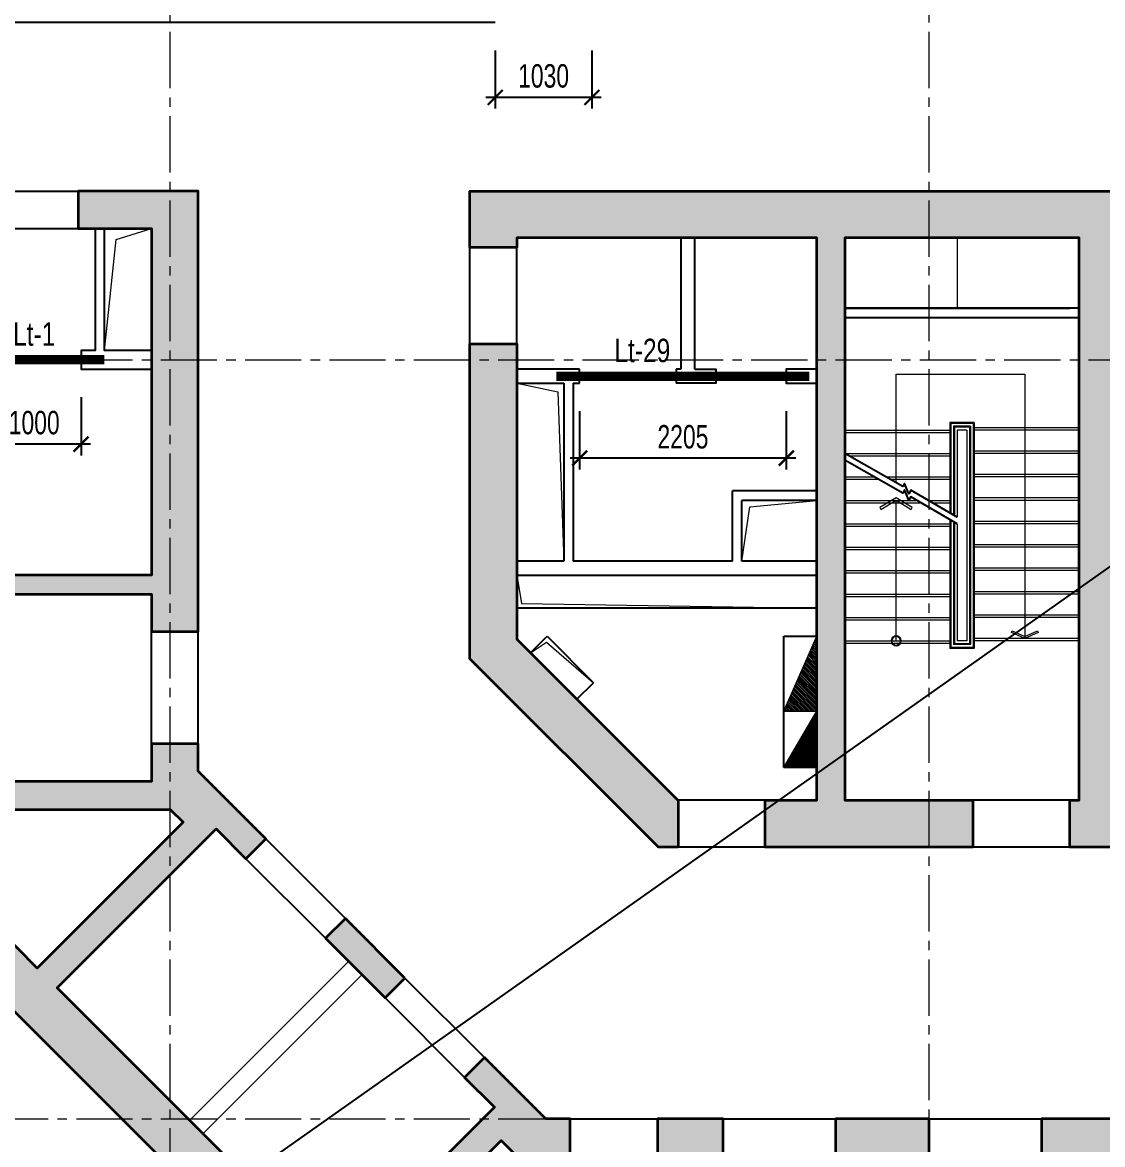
# Model space of a CAD drawing. Header units: millimetres. Extents: x 0 to 84100, y 0 to 158663.
# Drawn here: x 41145 to 52670, y 70951 to 82926 of the extents above; entities that cross this region are included whole.
import ezdxf
from ezdxf.enums import TextEntityAlignment as Align

# ---------------------------------------------------------------- set-up
doc = ezdxf.new("R2010")
doc.units = ezdxf.units.MM
doc.header["$LTSCALE"] = 800
doc.header["$MEASUREMENT"] = 0
doc.linetypes.add('CENTER2', pattern=[1.125, 0.75, -0.125, 0.125, -0.125])
doc.layers.get('DEFPOINTS').update_dxf_attribs({"color": 87})
for name, color, linetype, lineweight in [('CDC - THAY', 9, 'Continuous', 20), ('CDC.01.AXIS', 160, 'CENTER2', 13), ('CDC.09.COLUMN', 4, 'Continuous', 35), ('CDC.11.NOTE', 8, 'Continuous', 18)]:
    doc.layers.add(name, color=color, linetype=linetype, lineweight=lineweight)
for name, color, linetype in [('CDC.02.DIM', 1, 'Continuous'), ('CDC.03.BORDER', 3, 'Continuous'), ('CDC.06.TEXT', 2, 'Continuous'), ('CDC.10.HATCH', 9, 'Continuous'), ('KCS_LANH_TO', 3, 'Continuous')]:
    doc.layers.add(name, color=color, linetype=linetype)
doc.layers.add('KCS_Plotter', color=11, linetype='Continuous', plot=False)
doc.styles.add('KCS_SMTEXT', font='arial.ttf', dxfattribs={"width": 0.7})
doc.dimstyles.new('KCS_DIM100', dxfattribs={"dimscale": 100, "dimtxt": 2.5, "dimasz": 1.6, "dimexe": 1.2, "dimexo": 0, "dimgap": 1, "dimtad": 1, "dimdec": 0, "dimzin": 0, "dimdsep": 46, "dimtxsty": 'KCS_SMTEXT', "dimblk": 'ARCHTICK', "dimcen": 0, "dimdle": 1, "dimclrd": 1, "dimclre": 1, "dimclrt": 2, "dimadec": 0, "dimazin": 0, "dimtfac": 1, "dimtdec": 0, "dimtix": 1, "dimtmove": 2, "dimatfit": 3, "dimfxl": 1, "dimtolj": 1, "dimtzin": 0, "dimarcsym": 0})

# ---------------------------------------------------------------- blocks, each defined once
blk = doc.blocks.new('*X5')
at = {"color": 0}
for p, q in [((30675, 38842), (30681, 38848)), ((30675, 38816), (30699, 38840)), ((30675, 38789), (30717, 38831)), ((30675, 38763), (30736, 38823)), ((30675, 38736), (30754, 38815)), ((30675, 38710), (30773, 38807)), ((30675, 38683), (30791, 38799)), ((30675, 38656), (30810, 38791)), ((30675, 38630), (30828, 38783)), ((30675, 38603), (30847, 38775)), ((30675, 38577), (30865, 38767)), ((30675, 38550), (30883, 38759)), ((30675, 38524), (30902, 38751)), ((30678, 38500), (30920, 38743)), ((30704, 38500), (30939, 38735)), ((30731, 38500), (30957, 38727)), ((30757, 38500), (30976, 38718)), ((30784, 38500), (30994, 38710)), ((30810, 38500), (31013, 38702)), ((30837, 38500), (31031, 38694)), ((30863, 38500), (31049, 38686)), ((30890, 38500), (31068, 38678)), ((30916, 38500), (31086, 38670)), ((30943, 38500), (31105, 38662)), ((30969, 38500), (31123, 38654)), ((30996, 38500), (31142, 38646)), ((31022, 38500), (31160, 38638)), ((31049, 38500), (31179, 38630)), ((31075, 38500), (31197, 38622)), ((31102, 38500), (31215, 38614)), ((31128, 38500), (31234, 38605)), ((31155, 38500), (31252, 38597)), ((31181, 38500), (31271, 38589)), ((31208, 38500), (31289, 38581)), ((31234, 38500), (31308, 38573)), ((31261, 38500), (31326, 38565)), ((31288, 38500), (31345, 38557)), ((31314, 38500), (31363, 38549)), ((31341, 38500), (31381, 38541)), ((31367, 38500), (31400, 38533)), ((31394, 38500), (31418, 38525)), ((31420, 38500), (31437, 38517)), ((31447, 38500), (31455, 38509)), ((31473, 38500), (31474, 38501))]:
    blk.add_line(p, q, dxfattribs=at)
blk = doc.blocks.new('TRUC9-31')
at = {"layer": 'CDC.10.HATCH', "ltscale": 0.5}
h = blk.add_hatch(dxfattribs=at)
h.set_pattern_fill('BETONG', color=256, scale=100, style=0, pattern_type=2)
h.set_pattern_definition([(50, (0, 0), (717.26, -62.752), [75, -825]), (355, (0, 0), (-138.751, 752.192), [60, -660]), (100.4514, (59.8, -5.2), (578.509, 689.4395), [63.74, -701.142]), (46.1842, (0, 200), (1067.241, -165.519), [112.5, -1237.5]), (96.6356, (88.9, 186.2), (934.663, 974.118), [95.61, -1051.713]), (351.1842, (0, 200), (934.662, 974.119), [90, -990]), (21, (100, 150), (596.907, -402.619), [75, -825]), (226, (100, 150), (671.882, -365.54), [60, -660]), (71.4514, (149.74, 116.45), (840.223, 322.5305), [63.74, -701.142]), (67.5, (0, 0), (-155.9162, 294.3745), [0, -652, 0, -670, 0, -662.5]), (4.5, (0, 0), (283.351, 380.1032), [0, -382, 0, -637, 0, -252.5]), (327.5, (-223, 0), (533.8224, -22.5549), [0, -250, 0, -780, 0, -1035]), (317.5, (-323, 0), (583.186, 100.105), [0, -325, 0, -518, 0, -735]), (315, (0, 0), (300.5204, 300.5204), []), (315, (0, 122.5), (300.5204, 300.5204), [])])
h.paths.add_polyline_path([(42900, 34200), (35900, 34200), (35900, 33600), (36400, 33600), (36400, 33700), (39600, 33700), (39600, 27700), (39050, 27700), (39050, 27200), (41270, 27200), (41270, 27700), (39900, 27700), (39900, 33700), (42400, 33700), (42400, 27700), (42300, 27700), (42300, 27200), (42900, 27200)])
h.paths.add_polyline_path([(36400, 32570), (35900, 32570), (35900, 29210), (37910, 27200), (38120, 27200), (38120, 27697), (36400, 29417)], flags=17)
h.paths.add_polyline_path([(38200, 23800), (38600, 23800), (38600, 24300), (37900, 24300), (37900, 24000), (37900, 21600), (35590, 21600), (35334, 21857), (34980, 21503), (35701, 20782), (36020, 21100), (42900, 21100), (42900, 24300), (42000, 24300), (42000, 23800), (42400, 23800), (42400, 21600), (38200, 21600)])
h.paths.add_polyline_path([(40800, 24300), (39800, 24300), (39800, 23800), (40800, 23800)], flags=17)
h.paths.add_polyline_path([(36970, 24300), (36709, 24300), (36055, 24954), (35843, 24742), (36161, 24423), (34464, 22726), (31494, 25696), (33191, 27393), (33509, 27075), (33721, 27287), (33000, 28009), (33000, 28300), (32500, 28300), (32500, 27900), (30300, 27900), (30300, 29900), (32500, 29900), (32500, 29500), (33000, 29500), (33000, 34200), (31720, 34200), (31720, 33800), (32500, 33800), (32500, 30100), (30300, 30100), (30300, 33800), (30480, 33800), (30480, 34200), (29800, 34200), (29800, 31660), (29800, 27326), (29479, 27004), (29832, 26651), (30300, 27118), (30300, 27600), (32702, 27600), (32838, 27464), (31282, 25908), (30844, 26347), (30490, 25993), (34323, 22161), (36232, 24070), (36502, 23800), (36970, 23800)])
h.paths.add_polyline_path([(31317, 21772), (31105, 21560), (31529, 21135), (29762, 19368), (29974, 19155), (31742, 20923), (32095, 20570), (32307, 20782)])
h.paths.add_polyline_path([(34004, 19085), (33226, 19863), (33014, 19650), (33439, 19226), (31671, 17458), (32024, 17105)])
h.paths.add_polyline_path([(27923, 24742), (28347, 24317), (28560, 24530), (27782, 25307), (25802, 23327), (26155, 22974)])
h.paths.add_polyline_path([(29479, 23610), (29267, 23398), (29620, 23045), (27852, 21277), (28065, 21065), (29832, 22832), (30186, 22479), (30398, 22691)])
h.paths.add_polyline_path([(34994, 25590), (35206, 25802), (34570, 26439), (34358, 26227)], flags=17)
at = {"layer": 'CDC - THAY', "lineweight": 25}
blk.add_line((38300, 33700), (38150, 33700), dxfattribs=at)
at = {"layer": 'CDC - THAY', "ltscale": 0.5}
for p, q in [((34605, 25979), (32926, 24300)), ((34747, 25838), (33050, 24141))]:
    blk.add_line(p, q, dxfattribs=at)
at = {"layer": 'CDC.01.AXIS'}
for p, q in [((32700, -1600), (32700, 50200)), ((40800, -1600), (40800, 50200)), ((-1600, 32400), (58900, 32400)), ((-1600, 24300), (58900, 24300))]:
    blk.add_line(p, q, dxfattribs=at)
at = {"layer": 'CDC.03.BORDER'}
for p, q in [((30480, 34200), (31720, 34200)), ((30480, 33800), (31720, 33800)), ((35900, 32570), (35900, 33600)), ((36400, 32570), (36400, 33600)), ((39900, 32950), (42300, 32950)), ((39900, 32850), (42400, 32850)), ((36900, 32150), (36900, 30250)), ((37000, 32150), (37000, 30250)), ((38700, 30250), (38700, 31000)), ((38800, 30250), (38800, 30900)), ((39600, 29750), (36400, 29750)), ((32500, 28300), (32500, 29500)), ((33000, 28300), (33000, 29500)), ((36545, 29272), (36722, 29449)), ((36722, 29449), (37217, 28954)), ((39250, 28650), (39250, 29450)), ((39250, 29450), (39600, 29450)), ((37040, 28777), (37217, 28954)), ((39250, 28050), (39250, 28650)), ((39600, 28050), (39250, 28050)), ((39050, 27700), (38120, 27700)), ((42300, 27700), (41270, 27700)), ((33721, 27287), (34570, 26439)), ((39050, 27200), (38120, 27200)), ((42300, 27200), (41270, 27200)), ((33509, 27075), (34358, 26227)), ((35206, 25802), (36055, 24954)), ((34994, 25590), (35843, 24742)), ((36970, 24300), (37900, 24300)), ((38600, 24300), (39800, 24300)), ((40800, 24300), (42000, 24300))]:
    blk.add_line(p, q, dxfattribs=at)
at = {"layer": 'CDC.03.BORDER', "lineweight": 25}
for p, q in [((38150, 33700), (38150, 32300)), ((38300, 32300), (38300, 33700)), ((37070, 32300), (36400, 32300)), ((37070, 32150), (37070, 32300)), ((38150, 32300), (38100, 32300)), ((38100, 32300), (38100, 32150)), ((36400, 32150), (36900, 32150)), ((37000, 32150), (37070, 32150)), ((39600, 31000), (38700, 31000)), ((39600, 30900), (38800, 30900)), ((36900, 30250), (36400, 30250)), ((38700, 30250), (37000, 30250)), ((39600, 30250), (38800, 30250)), ((36400, 30100), (39600, 30100))]:
    blk.add_line(p, q, dxfattribs=at)
for points in [[(31900, 33800), (31900, 32500), (31750, 32500), (31750, 32300), (32500, 32300)], [(32500, 32500), (32000, 32500), (32000, 33800)]]:
    blk.add_lwpolyline(points, dxfattribs=at)
at = {"layer": 'CDC.03.BORDER'}
blk.add_lwpolyline([(42400, 32950), (39900, 32950), (39900, 33700), (42400, 33700)], close=True, dxfattribs=at)
for points in [[(38300, 32300), (38525, 32300), (38525, 32150), (38100, 32150)], [(39600, 32300), (39275, 32300), (39275, 32150), (39600, 32150)]]:
    blk.add_lwpolyline(points, dxfattribs=at)
at = {"layer": 'CDC.09.COLUMN', "lineweight": 25}
blk.add_line((36400, 32300), (36400, 32150), dxfattribs=at)
at = {"layer": 'CDC.09.COLUMN'}
blk.add_line((41270, 27200, 0), (41270, 27700, 0), dxfattribs=at)
for points in [[(30300, 27600), (32702, 27600), (32838, 27464), (31282, 25908), (30844, 26347)], [(30490, 25993), (34323, 22161), (36232, 24070), (36502, 23800), (36970, 23800), (36970, 24300), (36709, 24300), (36055, 24954), (35843, 24742), (36161, 24423), (34464, 22726), (31494, 25696), (33191, 27393), (33509, 27075), (33721, 27287), (33000, 28009), (33000, 28300), (32500, 28300), (32500, 27900), (30300, 27900)], [(30300, 29900), (32500, 29900), (32500, 29500), (33000, 29500), (33000, 34200), (31720, 34200), (31720, 33800), (32500, 33800), (32500, 30100), (30300, 30100)], [(41270, 27200), (39050, 27200), (39050, 27700), (39600, 27700), (39600, 33700), (36400, 33700), (36400, 33600), (35900, 33600), (35900, 34200), (42900, 34200), (42900, 27200), (42300, 27200), (42300, 27700), (42400, 27700), (42400, 33700), (39900, 33700), (39900, 27700), (41270, 27700)], [(35206, 25802), (34570, 26439), (34358, 26227), (34994, 25590), (35206, 25802)]]:
    blk.add_lwpolyline(points, dxfattribs=at)
for points in [[(38120, 27200), (37910, 27200), (35900, 29210), (35900, 32570), (36400, 32570), (36400, 29417), (38117, 27700), (38120, 27700)], [(42900, 21100), (42900, 24300), (42000, 24300), (42000, 23800), (42400, 23800), (42400, 21600), (38200, 21600), (38200, 23800), (38600, 23800), (38600, 24300), (37900, 24300), (37900, 24000), (37900, 21600), (35590, 21600), (35334, 21857), (34980, 21503), (35701, 20782), (36020, 21100)], [(39800, 24300), (39800, 23800), (40800, 23800), (40800, 24300)]]:
    blk.add_lwpolyline(points, close=True, dxfattribs=at)
at = {"layer": 'CDC.11.NOTE', "ltscale": 200}
for p, q in [((39900, 31650), (39900, 32850)), ((39900, 32850), (42400, 32850)), ((39900, 31650), (39900, 32850)), ((39900, 32850), (42400, 32850)), ((39900, 31650), (39900, 32850)), ((42400, 31700), (42400, 32850)), ((42400, 31700), (42400, 32850)), ((42400, 31700), (42400, 32850)), ((39900, 31650), (41020, 31650)), ((41270, 31720), (41030, 31720)), ((41030, 31720), (41030, 30760)), ((41240, 31690), (41060, 31690)), ((41060, 31690), (41060, 30743)), ((41240, 31690), (41240, 29360)), ((41270, 31720), (41270, 29330)), ((42400, 31650), (41280, 31650)), ((39900, 31400), (41020, 31400)), ((42400, 31400), (41280, 31400)), ((39900, 31150), (40216, 31150)), ((40338, 31150), (41020, 31150)), ((42400, 31150), (41280, 31150)), ((39900, 30900), (40668, 30900)), ((40789, 30900), (41020, 30900)), ((42400, 30900), (41280, 30900)), ((41030, 30691), (41030, 29330)), ((41060, 30673), (41060, 29360)), ((39900, 30650), (41020, 30650)), ((42400, 30650), (41280, 30650)), ((39900, 30400), (41020, 30400)), ((42400, 30400), (41280, 30400)), ((39900, 30150), (41020, 30150)), ((42400, 30150), (41280, 30150)), ((39900, 29900), (41020, 29900)), ((42400, 29900), (41280, 29900)), ((39900, 29650), (41020, 29650)), ((42400, 29650), (41280, 29650)), ((39900, 29400), (41020, 29400)), ((41240, 29360), (41060, 29360)), ((42400, 29400), (41280, 29400)), ((41270, 29330), (41030, 29330))]:
    blk.add_line(p, q, dxfattribs=at)
at = {"layer": 'CDC.11.NOTE', "ltscale": 2}
for p, q in [((39900, 31625), (41020, 31625)), ((41100, 31650), (41100, 30720)), ((41200, 31650), (41100, 31650)), ((41200, 31650), (41200, 29400)), ((42400, 31675), (41280, 31675)), ((39944, 31375), (41020, 31375)), ((42400, 31425), (41280, 31425)), ((42400, 31175), (41280, 31175)), ((39900, 31125), (40260, 31125)), ((40382, 31125), (41020, 31125)), ((42400, 30925), (41280, 30925)), ((39900, 30875), (40711, 30875)), ((40832, 30875), (41020, 30875)), ((41070, 30668), (41070, 29370)), ((42400, 30675), (41280, 30675)), ((39900, 30625), (41020, 30625)), ((41100, 30650), (41100, 29400)), ((42400, 30425), (41280, 30425)), ((39900, 30375), (41020, 30375)), ((39900, 30125), (41020, 30125)), ((42400, 30175), (41280, 30175)), ((39900, 29875), (41020, 29875)), ((42400, 29925), (41280, 29925)), ((39900, 29625), (41020, 29625)), ((42400, 29675), (41280, 29675)), ((39900, 29375), (41020, 29375)), ((41200, 29400), (41100, 29400)), ((42400, 29425), (41280, 29425))]:
    blk.add_line(p, q, dxfattribs=at)
at = {"layer": 'CDC.11.NOTE'}
for p, q in [((41280, 31730), (41020, 31730)), ((41020, 31730), (41020, 30766)), ((41230, 31680), (41070, 31680)), ((41070, 31680), (41070, 30737)), ((41200, 31650), (41100, 31650)), ((41230, 31680), (41230, 29370)), ((41280, 31730), (41280, 29320)), ((41020, 30697), (41020, 29320)), ((39250, 28650), (39600, 29450)), ((39600, 29450), (39600, 28650)), ((41230, 29370), (41070, 29370)), ((41280, 29320), (41020, 29320)), ((39600, 28650), (39250, 28650)), ((39250, 28050), (39600, 28650)), ((39250, 28650), (39600, 28650)), ((39600, 28650), (39600, 28050))]:
    blk.add_line(p, q, dxfattribs=at)
for points in [[(32000, 32500), (32125, 33685), (32500, 33800)], [(41100, 33700), (41100, 32950)], [(36400, 32150), (36836, 32058), (36900, 30250)], [(38800, 30250), (38886, 30831), (39600, 30900)], [(36400, 30100), (36448, 29799), (39600, 29750)], [(36545, 29272), (36715, 29385), (37217, 28954)]]:
    blk.add_lwpolyline(points, dxfattribs=at)
at = {"layer": 'CDC.11.NOTE', "ltscale": 6, "flags": 128}
blk.add_lwpolyline([(40447, 31088), (40447, 32248), (41821, 32248), (41821, 29425)], dxfattribs=at)
at = {"layer": 'CDC.11.NOTE', "lineweight": 25}
for points in [[(41100, 30720), (40603, 31007), (40581, 30970), (40536, 31081), (40517, 31048), (39900, 31400)], [(41100, 30650), (40603, 30938), (40581, 30901), (40536, 31011), (40517, 30978), (39900, 31330)]]:
    blk.add_lwpolyline(points, dxfattribs=at)
at = {"layer": 'CDC.11.NOTE', "ltscale": 2}
for points in [[(40608, 30803), (40618, 30823), (40447, 30925), (40275, 30823), (40285, 30803), (40447, 30901), (40608, 30803)], [(40447, 29400), (40447, 30900)], [(41956, 29507), (41964, 29490), (41821, 29425), (41678, 29490), (41686, 29507), (41821, 29446), (41956, 29507)]]:
    blk.add_lwpolyline(points, dxfattribs=at)
at = {"layer": 'CDC.11.NOTE', "lineweight": 25}
blk.add_lwpolyline([(40447, 29450, 1), (40447, 29350, 1)], format="xyb", close=True, dxfattribs=at)
at = {"layer": 'CDC.10.HATCH', "rotation": 90}
blk.add_blockref('*X5', (78100, -2025), dxfattribs=at)
at = {"layer": 'CDC.10.HATCH', "xscale": 0.75, "rotation": 90}
blk.add_blockref('*X5', (78100, 5044), dxfattribs=at)
blk = doc.blocks.new('_ArchTick')
at = {"color": 0, "linetype": 'ByBlock', "const_width": 0.15}
blk.add_lwpolyline([(-0.5, -0.5), (0.5, 0.5)], dxfattribs=at)
blk = doc.blocks.new('*D239')
at = {"layer": 'CDC.02.DIM', "color": 1, "lineweight": -2, "transparency": 16777216}
for p, q in [((46191, 82626), (46191, 82006)), ((47221, 82626), (47221, 82006)), ((47321, 82126), (46091, 82126))]:
    blk.add_line(p, q, dxfattribs=at)
at = {"layer": 'DEFPOINTS', "color": 0, "transparency": 16777216}
for p in [(46191, 82626), (47221, 82626), (46191, 82126)]:
    blk.add_point(p, dxfattribs=at)
at = {"layer": 'CDC.02.DIM', "color": 1, "lineweight": -2, "transparency": 16777216, "xscale": 160, "yscale": 160, "zscale": 160, "rotation": 180}
blk.add_blockref('_ArchTick', (46191, 82126), dxfattribs=at)
at = {"layer": 'CDC.02.DIM', "color": 1, "lineweight": -2, "transparency": 16777216, "xscale": 160, "yscale": 160, "zscale": 160}
blk.add_blockref('_ArchTick', (47221, 82126), dxfattribs=at)
at = {"layer": 'CDC.02.DIM', "color": 2, "transparency": 16777216, "insert": (46706, 82354), "char_height": 250, "attachment_point": 5, "style": 'KCS_SMTEXT'}
blk.add_mtext('\\A1;1030', dxfattribs=at)
blk = doc.blocks.new('*D257')
at = {"layer": 'CDC.02.DIM', "color": 1, "lineweight": -2, "transparency": 16777216}
for p, q in [((40771, 78926), (40771, 78306)), ((41771, 78926), (41771, 78306)), ((41871, 78426), (40671, 78426))]:
    blk.add_line(p, q, dxfattribs=at)
at = {"layer": 'DEFPOINTS', "color": 0, "transparency": 16777216}
for p in [(40771, 78926), (41771, 78926), (40771, 78426)]:
    blk.add_point(p, dxfattribs=at)
at = {"layer": 'CDC.02.DIM', "color": 1, "lineweight": -2, "transparency": 16777216, "xscale": 160, "yscale": 160, "zscale": 160, "rotation": 180}
blk.add_blockref('_ArchTick', (40771, 78426), dxfattribs=at)
at = {"layer": 'CDC.02.DIM', "color": 1, "lineweight": -2, "transparency": 16777216, "xscale": 160, "yscale": 160, "zscale": 160}
blk.add_blockref('_ArchTick', (41771, 78426), dxfattribs=at)
at = {"layer": 'CDC.02.DIM', "color": 2, "transparency": 16777216, "insert": (41271, 78654), "char_height": 250, "attachment_point": 5, "style": 'KCS_SMTEXT'}
blk.add_mtext('\\A1;1000', dxfattribs=at)
blk = doc.blocks.new('*D405')
at = {"layer": 'CDC.02.DIM', "color": 1, "lineweight": -2, "transparency": 16777216}
for p, q in [((47091, 78776), (47091, 78156)), ((49296, 78776), (49296, 78156)), ((49396, 78276), (46991, 78276))]:
    blk.add_line(p, q, dxfattribs=at)
at = {"layer": 'DEFPOINTS', "color": 0, "transparency": 16777216}
for p in [(47091, 78776), (49296, 78776), (47091, 78276)]:
    blk.add_point(p, dxfattribs=at)
at = {"layer": 'CDC.02.DIM', "color": 1, "lineweight": -2, "transparency": 16777216, "xscale": 160, "yscale": 160, "zscale": 160, "rotation": 180}
blk.add_blockref('_ArchTick', (47091, 78276), dxfattribs=at)
at = {"layer": 'CDC.02.DIM', "color": 1, "lineweight": -2, "transparency": 16777216, "xscale": 160, "yscale": 160, "zscale": 160}
blk.add_blockref('_ArchTick', (49296, 78276), dxfattribs=at)
at = {"layer": 'CDC.02.DIM', "color": 2, "transparency": 16777216, "insert": (48193, 78503), "char_height": 250, "attachment_point": 5, "style": 'KCS_SMTEXT'}
blk.add_mtext('\\A1;2205', dxfattribs=at)

msp = doc.modelspace()

# ---------------------------------------------------------------- linework, layer by layer
at = {"layer": 'CDC.03.BORDER'}
msp.add_line((46190.9, 82926.1), (39250.4, 82926.1), dxfattribs=at)
at = {"layer": 'KCS_LANH_TO', "color": 7, "const_width": 100}
msp.add_lwpolyline([(40520.7, 79326.1), (42020.7, 79326.1)], dxfattribs=at)
at = {"layer": 'KCS_LANH_TO', "color": 5, "const_width": 100}
msp.add_lwpolyline([(46840.7, 79150.9), (49540.7, 79150.9)], dxfattribs=at)
at = {"layer": 'KCS_Plotter'}
msp.add_line((0, 39862.9), (84100, 99262.9), dxfattribs=at)

# ---------------------------------------------------------------- block references
at = {"layer": 'CDC.11.NOTE'}
msp.add_blockref('TRUC9-31', (10020.7, 46926.1), dxfattribs=at)

# ---------------------------------------------------------------- texts
at = {"layer": 'CDC.06.TEXT', "style": 'KCS_SMTEXT', "width": 0.75}
for s, p in [('Lt-1', (41270.7, 79476.1)), ('Lt-29', (47759.7, 79300.9))]:
    msp.add_text(s, height=250, dxfattribs=at).set_placement(p, align=Align.CENTER)

# ---------------------------------------------------------------- dimensions: what is measured, and where the dimension line sits
at = {"layer": 'CDC.02.DIM'}
for base, p1, p2, picture, middle in [((46190.9, 82126.1), (47220.9, 82626.1), (46190.9, 82626.1), '*D239', (46705.9, 82353.9)), ((40770.7, 78426.1), (41770.7, 78926.1), (40770.7, 78926.1), '*D257', (41270.7, 78653.8)), ((47090.7, 78275.7), (49295.7, 78775.7), (47090.7, 78775.7), '*D405', (48193.2, 78503.3))]:
    dim = msp.add_linear_dim(base=base, p1=p1, p2=p2, angle=180, dimstyle='KCS_DIM100', dxfattribs=at)
    dim.commit()
    dim.dimension.update_dxf_attribs({"geometry": picture, "text_midpoint": middle})

doc.saveas('drawing.dxf')
